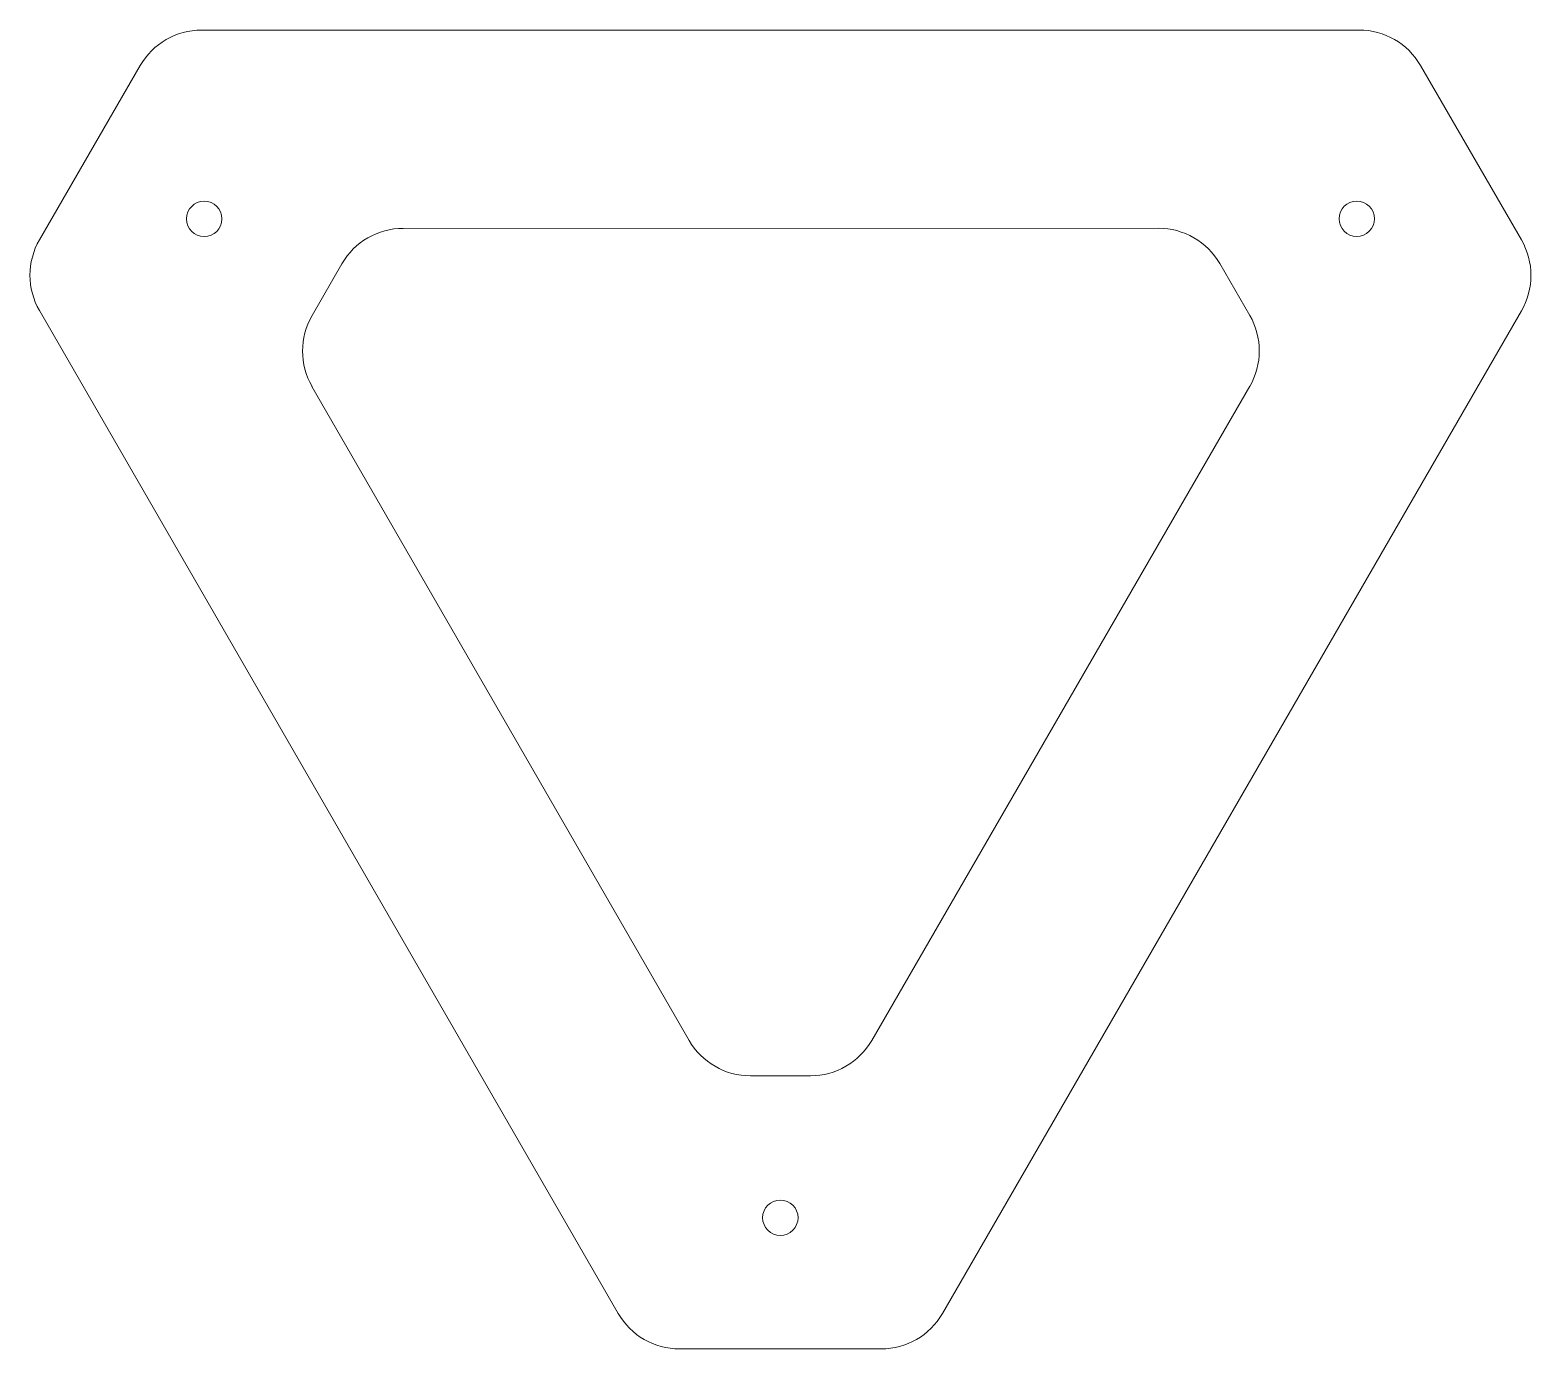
# Model space of a CAD drawing. Header units: centimetres. Extents: x 1.2 to 11.7, y 0 to 9.3.
import ezdxf

# ---------------------------------------------------------------- set-up
doc = ezdxf.new("R2010")
doc.units = ezdxf.units.CM
doc.layers.get('0').update_dxf_attribs({"linetype": 'CONTINUOUS', "lineweight": 13, "true_color": 0xffffff})

msp = doc.modelspace()

# ---------------------------------------------------------------- linework, layer by layer
for p, q in [((2.364, 9.308), (10.536, 9.309)), ((1.22, 7.828), (1.931, 9.058)), ((10.969, 9.059), (11.682, 7.827)), ((9.119, 7.91), (3.788, 7.909)), ((3.144, 7.293), (3.355, 7.659)), ((9.764, 7.295), (9.552, 7.66)), ((1.22, 7.328), (5.306, 0.249)), ((11.682, 7.327), (7.594, 0.249)), ((3.143, 6.793), (5.806, 2.177)), ((7.095, 2.177), (9.764, 6.794)), ((6.239, 1.927), (6.662, 1.927)), ((5.739, -0.001), (7.161, -0.001))]:
    msp.add_line(p, q)
for centre in [(2.383, 7.976), (10.519, 7.977), (6.45, 0.925)]:
    msp.add_circle(centre, 0.125)
for centre, start, end in [((2.364, 8.808), 90.004, 149.9975), ((10.536, 8.809), 30.0415, 90.004), ((3.788, 7.409), 90.0136, 149.9975), ((9.119, 7.41), 30.0415, 90.0136), ((1.653, 7.578), 149.9975, 209.9887), ((11.249, 7.577), 329.9937, 30.0415), ((3.577, 7.043), 149.9975, 209.9801), ((9.331, 7.044), 329.9724, 30.0415), ((6.239, 2.427), 209.9801, 270), ((6.662, 2.427), 270, 329.9724), ((5.739, 0.499), 209.9887, 270), ((7.161, 0.499), 270, 329.9937)]:
    msp.add_arc(centre, 0.5, start, end)

doc.saveas('drawing.dxf')
